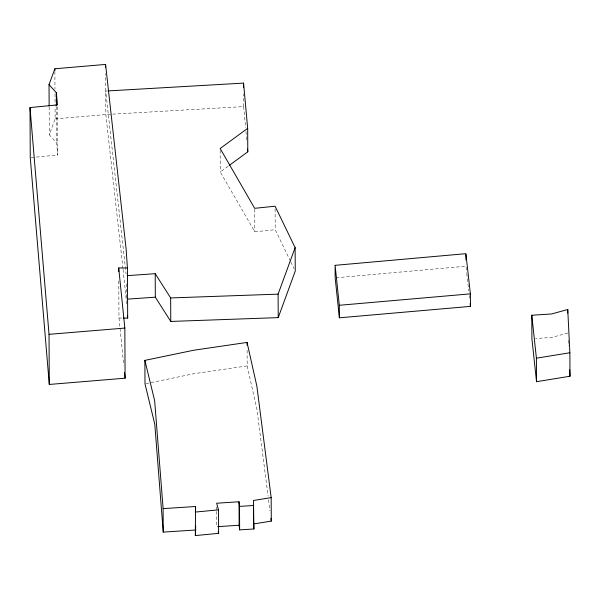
<?xml version="1.0" encoding="UTF-8"?>
<svg xmlns="http://www.w3.org/2000/svg" width="600" height="600" viewBox="0 0 600 600"><rect width="100%" height="100%" fill="white"/><g stroke="black" fill="none" stroke-linecap="round" stroke-linejoin="round"><path stroke-width="0.45" stroke-dasharray="3 2.25" d="M31.178 157.597L57.773 155.01L56.595 142.845L49.29 134.76L55.133 118.882L55.073 106.815M290.438 261.165L275.205 229.702L254.798 231.81L220.267 171.99L228.45 165.998M567.877 332.993L551.73 337.455L535.515 338.505M145.905 383.685L193.808 373.733L247.185 365.91L247.095 348.743M336.105 277.778L465.96 266.212L466.673 272.603M55.133 118.882L105.84 114.54L243.683 106.597L243.615 93.945M107.58 90.945L105.72 91.05L126.052 273.87M118.778 280.935L118.972 318.053L123.323 318.075M290.835 261.998L294.045 268.62M247.185 365.91L257.002 409.717L268.072 496.05M268.553 499.763L269.978 510.9M466.778 273.517L468.72 290.865M469.23 295.433L469.537 298.17M122.977 268.59L105.84 114.54L105.63 73.71M123.075 269.52L126.75 304.605M118.972 318.053L123.78 365.235M243.683 106.597L245.61 127.83M245.947 131.52L246.788 140.752M568.237 340.35L568.507 345.87M275.093 208.92L275.205 229.702M254.678 209.22L254.798 231.81M220.155 150.308L220.267 171.99M216.675 506.842L216.69 510.457M216.697 511.365L216.772 525.817M126.3 283.853L126.382 299.212M57.517 106.755L57.773 155.01M56.407 106.65L56.595 142.845M54.885 71.55L54.975 89.183M55.005 93.825L55.065 105.885M49.148 106.92L49.29 134.76"/><path stroke-width="0.9" d="M163.238 532.11L154.778 424.192L144.998 383.873L144.877 360.375L193.688 350.243L247.058 342.42L256.875 386.228L271.17 497.618L253.462 500.475L253.92 528.982L239.64 529.89L239.513 506.4L239.01 501.757L216.653 503.228L218.513 509.857L218.632 533.347L195.353 535.575L195.525 506.505L163.118 508.62L163.238 532.11L195.653 529.995L195.623 525.472M195.353 535.575L195.653 529.995M127.192 275.655L155.205 273.683L155.325 297.173L170.775 321.435L278.228 317.625L278.108 294.135L295.125 247.612L275.085 206.212L254.67 208.32L220.147 148.5L247.673 128.34L243.555 83.108L108.51 90.892M278.228 317.625L295.245 271.103L295.125 247.612M49.14 105.99L49.028 84.645L54.87 68.767L105.578 64.425L126.12 249.097L127.417 267.975L127.68 318.09L123.323 318.075M229.2 165.45L247.792 151.83L247.673 128.34M567.75 309.502L551.61 313.965L531.787 315.248L531.915 338.745L536.528 381.69L570 376.237L569.88 352.748L567.75 309.502L567.773 313.11M536.528 381.69L536.408 358.2L569.88 352.748M253.92 528.982L253.583 523.965L271.29 521.107L271.17 497.618M127.417 267.975L118.71 267.938L124.837 328.072L125.1 378.188L49.29 384.45L30.263 157.688L30 107.573L57.51 104.895L56.332 92.73L49.028 84.645M195.225 512.077L218.513 509.857M335.108 265.327L465.893 253.68L470.385 293.858L470.452 306.39L339.375 317.812L335.175 277.86L335.108 265.327L339.308 305.28L339.375 317.812M339.308 305.28L470.385 293.858M49.29 384.45L49.028 334.335L124.837 328.072M127.312 299.153L155.325 297.173M217.71 526.658L239.13 525.248L239.01 501.757M239.513 506.4L253.792 505.493M155.205 273.683L170.655 297.938L278.108 294.135M218.167 531.69L218.632 533.347M144.877 360.375L154.65 400.702L163.118 508.62M270.93 518.325L271.29 521.107M470.145 303.645L470.452 306.39M531.787 315.248L536.408 358.2M239.13 525.248L239.64 529.89M124.538 372.638L125.1 378.188M247.538 149.062L247.792 151.83M30 107.573L49.028 334.335M127.493 315.39L127.68 318.09M569.685 369.803L570 376.237M465.9 254.58L465.923 259.95M253.5 507.705L253.583 523.965M247.058 342.42L247.072 345.127M243.555 83.108L243.585 87.623M195.525 506.505L195.548 511.02M170.655 297.938L170.775 321.435M118.71 267.938L118.733 271.65M105.578 64.425L105.593 67.215M56.332 92.73L56.4 105.72M54.87 68.767L54.885 70.62"/></g></svg>
